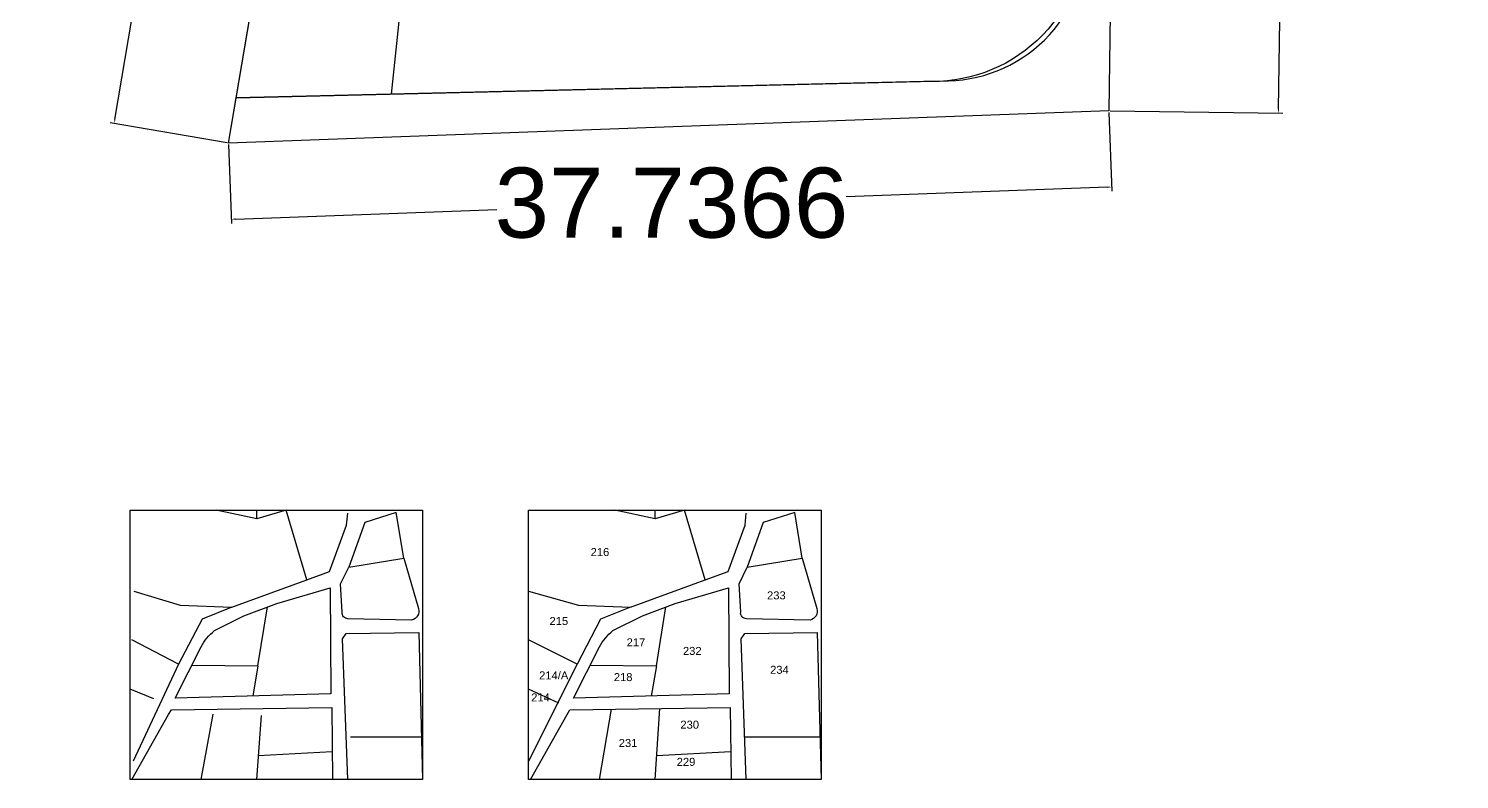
# Model space of a CAD drawing. Header units: millimetres. Extents: x 90 to 321, y 179 to 304.
# Drawn here: x 153.9 to 215.2, y 179.4 to 211.6 of the extents above; entities that cross this region are included whole.
import ezdxf

# ---------------------------------------------------------------- set-up
doc = ezdxf.new("R2010")
doc.units = ezdxf.units.MM
doc.styles.get("Standard").update_dxf_attribs({"font": 'arial.ttf'})
doc.dimstyles.get("Standard").update_dxf_attribs({"dimtxt": 0.18, "dimasz": 0.18, "dimexe": 0.18, "dimexo": 0.0625, "dimgap": 0.09, "dimtad": 0, "dimtih": 1, "dimtoh": 1, "dimdec": 4, "dimzin": 0, "dimdsep": 46, "dimtxsty": 'Standard', "dimcen": 0.09, "dimadec": 0, "dimazin": 0, "dimtfac": 1, "dimtdec": 4, "dimtofl": 0, "dimtmove": 0, "dimatfit": 3, "dimfxl": 1, "dimtolj": 1, "dimtzin": 0, "dimarcsym": 0})
picture_1 = doc.add_image_def('image1.png', size_in_pixel=(543, 500))

# ---------------------------------------------------------------- blocks, each defined once
blk = doc.blocks.new('*D117')
at = {"color": 0, "lineweight": -2, "transparency": 16777216}
for p, q in [((200.975, 261.005), (208.36, 260.903)), ((208.177, 260.725), (207.836, 236.055)), ((207.45, 208.141), (207.791, 232.811)), ((200.243, 208.061), (207.628, 207.959))]:
    blk.add_line(p, q, dxfattribs=at)
at = {"color": 0, "transparency": 16777216}
for points in [[(208.147, 260.726), (208.207, 260.725), (208.18, 260.905)], [(207.42, 208.141), (207.48, 208.141), (207.448, 207.961)]]:
    blk.add_solid(points, dxfattribs=at)
at = {"layer": 'Defpoints', "color": 0, "transparency": 16777216}
for p in [(200.913, 261.006), (200.181, 208.061), (207.448, 207.961)]:
    blk.add_point(p, dxfattribs=at)
at = {"color": 0, "transparency": 16777216, "insert": (207.814, 234.433), "char_height": 3, "attachment_point": 5}
blk.add_mtext('\\A1;52.9491', dxfattribs=at)
blk = doc.blocks.new('*D118')
at = {"color": 0, "lineweight": -2, "transparency": 16777216}
for p, q in [((200.183, 207.999), (200.306, 204.62)), ((162.472, 206.622), (162.595, 203.243)), ((200.12, 204.793), (188.925, 204.385)), ((162.768, 203.429), (173.964, 203.838))]:
    blk.add_line(p, q, dxfattribs=at)
at = {"color": 0, "transparency": 16777216}
for points in [[(200.119, 204.823), (200.121, 204.763), (200.3, 204.8)], [(162.767, 203.459), (162.769, 203.399), (162.588, 203.423)]]:
    blk.add_solid(points, dxfattribs=at)
at = {"layer": 'Defpoints', "color": 0, "transparency": 16777216}
for p in [(200.181, 208.061), (162.469, 206.684), (200.3, 204.8)]:
    blk.add_point(p, dxfattribs=at)
at = {"color": 0, "transparency": 16777216, "insert": (181.444, 204.111), "char_height": 3, "attachment_point": 5}
blk.add_mtext('\\A1;37.7366', dxfattribs=at)
blk = doc.blocks.new('*D90')
at = {"color": 0, "lineweight": -2, "transparency": 16777216}
for p, q in [((165.167, 252.159), (161.661, 231.55)), ((170.033, 251.514), (165.02, 252.367)), ((157.602, 207.695), (161.109, 228.304)), ((162.408, 206.695), (157.395, 207.548))]:
    blk.add_line(p, q, dxfattribs=at)
at = {"color": 0, "transparency": 16777216}
for points in [[(165.138, 252.164), (165.197, 252.154), (165.198, 252.336)], [(157.573, 207.7), (157.632, 207.69), (157.572, 207.517)]]:
    blk.add_solid(points, dxfattribs=at)
at = {"layer": 'Defpoints', "color": 0, "transparency": 16777216}
for p in [(170.095, 251.503), (157.572, 207.517), (162.469, 206.684)]:
    blk.add_point(p, dxfattribs=at)
at = {"color": 0, "transparency": 16777216, "insert": (161.385, 229.927), "char_height": 3, "attachment_point": 5}
blk.add_mtext('\\A1;45.4630', dxfattribs=at)

msp = doc.modelspace()

# ---------------------------------------------------------------- linework, layer by layer
for p, q in [((163.68536, 190.59061), (161.94665, 190.9632)), ((180.75366, 190.59061), (179.01496, 190.9632)), ((167.70169, 181.25369), (170.78407, 181.25369)), ((184.57815, 181.24672), (187.85237, 181.25369))]:
    msp.add_line(p, q)
for points in [[(170.09485, 251.50315), (200.91255, 261.00554), (200.18072, 208.0615), (162.46929, 206.68428), (170.09485, 251.50315)], [(162.61879, 186.80052), (165.82645, 187.97294), (164.93457, 190.9632), (163.68536, 190.59061), (163.68536, 190.9632)], [(165.82645, 187.97294), (166.80161, 188.32937), (167.52903, 190.31434), (167.57814, 190.82458)], [(169.98221, 188.90743), (169.65835, 190.86058), (168.30509, 190.43412), (167.62519, 188.5166)], [(179.68709, 186.80052), (182.89475, 187.97294), (182.00288, 190.9632), (180.75366, 190.59061), (180.75366, 190.9632)], [(182.89475, 187.97294), (183.86992, 188.32937), (184.59734, 190.31434), (184.64644, 190.82458)], [(187.05052, 188.90743), (186.72665, 190.86058), (185.3734, 190.43412), (184.69349, 188.5166)], [(158.4097, 187.48834), (160.39688, 186.89432), (162.61879, 186.80052)], [(175.32613, 187.48834), (177.46518, 186.89432), (179.68709, 186.80052)], [(162.61879, 186.80052), (161.33573, 186.28465), (160.33431, 184.36188), (158.3922, 180.21466)], [(163.72989, 184.29284), (164.1352, 186.81833)], [(179.68709, 186.80052), (178.40404, 186.28465), (177.40262, 184.36188), (175.32613, 180.21466)], [(180.79819, 184.29284), (181.20351, 186.81833)], [(167.35721, 185.44976), (167.51323, 185.68358), (170.61828, 185.71476), (170.78407, 179.4289), (167.57586, 179.4289), (167.35721, 185.44976)], [(184.42552, 185.44976), (184.58154, 185.68358), (187.68658, 185.71476), (187.85237, 179.4289), (184.64416, 179.4289), (184.42552, 185.44976)], [(160.33431, 184.36188), (158.33355, 185.40392)], [(177.40262, 184.36188), (175.32613, 185.40392)], [(160.90052, 184.32496), (163.72989, 184.29284)], [(163.72989, 184.29284), (163.5139, 182.9982)], [(177.96882, 184.32496), (180.79819, 184.29284)], [(180.79819, 184.29284), (180.58221, 182.9982)], [(159.2683, 182.87443), (158.25783, 183.2965)], [(176.61997, 182.69061), (175.32613, 183.2965)], [(158.33355, 179.4289), (159.90328, 182.20325), (160.02268, 182.41428), (166.89175, 182.50068), (166.93038, 179.4289)], [(161.79927, 182.2189), (161.2822, 179.4289)], [(163.8676, 182.17194), (163.66389, 179.4289)], [(175.40185, 179.4289), (176.97158, 182.20325), (177.09099, 182.41428), (183.96005, 182.50068), (183.99869, 179.4289)], [(178.86484, 182.43659), (178.3505, 179.4289)], [(180.93225, 182.46259), (180.73219, 179.4289)], [(163.73982, 180.45142), (166.91536, 180.62363)], [(180.80813, 180.45142), (183.98366, 180.62363)]]:
    msp.add_lwpolyline(points)
at = {"color": 244, "true_color": 0x991b1e}
msp.add_lwpolyline([(169.28634, 246.75115), (170.09485, 251.50315), (200.91255, 261.00554), (200.18072, 208.0615), (162.46929, 206.68428), (162.79919, 208.62326), (193.31219, 209.35252, 0.42665054), (199.20383, 215.80021), (199.62495, 245.42095, 0.52056198), (188.25389, 253.6315), (169.28634, 246.75115)], format="xyb", dxfattribs=at)
for points in [[(169.28634, 246.75115), (188.12738, 253.58632, -0.52594633), (199.62495, 245.42095), (199.20383, 215.80021, -0.42665054), (192.25624, 209.32728), (162.79919, 208.62326)], [(167.34157, 186.59175), (167.27313, 187.80333), (167.62519, 188.5166), (169.98221, 188.90743), (170.60813, 186.74808, -0.43121071), (170.31475, 186.24977), (167.58607, 186.30839, -0.44500586), (167.34157, 186.59175, -1.21217479)], [(184.40987, 186.59175), (184.34143, 187.80333), (184.69349, 188.5166), (187.05052, 188.90743), (187.67644, 186.74808, -0.43121071), (187.38305, 186.24977), (184.65438, 186.30839, -0.44500586), (184.40987, 186.59175, -1.21217479)], [(160.17909, 182.90875), (161.29716, 185.1036, -0.10755537), (161.86601, 185.79928), (163.13165, 186.43973), (164.53415, 186.96884), (166.81936, 187.63512), (166.84871, 183.08765), (160.17909, 182.90875)], [(177.2474, 182.90875), (178.36547, 185.1036, -0.10755537), (178.93431, 185.79928), (180.19996, 186.43973), (181.60245, 186.96884), (183.88766, 187.63512), (183.91702, 183.08765), (177.2474, 182.90875)]]:
    msp.add_lwpolyline(points, format="xyb")
at = {"color": 114, "true_color": 0x139b48}
msp.add_lwpolyline([(169.28634, 246.75115), (173.5901, 248.31248), (169.44055, 208.78198), (162.79919, 208.62326), (169.28634, 246.75115)], dxfattribs=at)
for points in [[(158.25783, 190.9632), (170.78407, 190.9632), (170.78407, 179.4289), (158.25783, 179.4289)], [(175.32613, 190.9632), (187.85237, 190.9632), (187.85237, 179.4289), (175.32613, 179.4289)]]:
    msp.add_lwpolyline(points, close=True)

# ---------------------------------------------------------------- texts
for s, p in [('216', (177.98235, 188.99358)), ('233', (185.53925, 187.1388)), ('215', (176.22077, 186.04033)), ('217', (179.5251, 185.12728)), ('232', (181.9372, 184.75981)), ('214/A', (175.77563, 183.71206)), ('218', (178.976, 183.63823)), ('234', (185.66999, 183.95172)), ('214', (175.43507, 182.76882)), ('230', (181.82617, 181.60059)), ('231', (179.18518, 180.81688)), ('229', (181.66928, 180.00705))]:
    msp.add_text(s, height=0.342896).set_placement(p)

# ---------------------------------------------------------------- dimensions: what is measured, and where the dimension line sits
for p1, p2, distance, picture, middle in [((200.91255, 261.00554), (200.18072, 208.0615), 7.26793, '*D117', (207.81387, 234.43307)), ((170.09485, 251.50315), (162.46929, 206.68428), -4.96755, '*D90', (161.38489, 229.92693)), ((162.46929, 206.68428), (200.18072, 208.0615), -3.26373, '*D118', (181.44411, 204.11133))]:
    dim = msp.add_aligned_dim(p1=p1, p2=p2, distance=distance, dimstyle='Standard', override={"dimtxt": 3})
    dim.commit()
    dim.dimension.update_dxf_attribs({"geometry": picture, "text_midpoint": middle})

# ---------------------------------------------------------------- pictures from other files: only their frames are drawn
image = msp.add_image(picture_1, insert=(158.25783, 179.4289), size_in_units=(12.52624, 11.5343))
image.dxf.flags = 7

doc.saveas('drawing.dxf')
